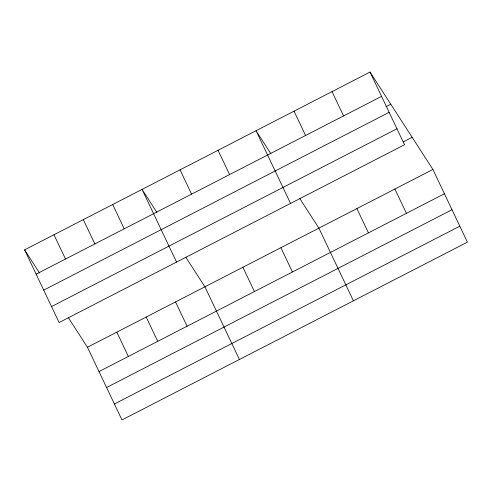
<?xml version="1.0" encoding="UTF-8"?>
<svg xmlns="http://www.w3.org/2000/svg" width="492" height="492" viewBox="0 0 492 492"><rect width="100%" height="100%" fill="white"/><g stroke="black" fill="none" stroke-linecap="round" stroke-linejoin="round"><path stroke-width="0.74" d="M370.027 72.06L404.541 144.74L59.108 322.537L24.6 249.856L370.027 72.06L432.892 169.463L467.4 242.144L121.973 419.94L87.459 347.26L68.376 317.691M36.137 274.149L381.564 96.358M386.023 106.647L390.771 104.206M43.72 290.12L389.147 112.324M51.531 306.565L396.958 128.775M403.323 141.862L412.148 137.323M87.459 347.26L432.892 169.463M98.997 371.558L444.424 193.762M106.58 387.524L452.007 209.727M114.39 403.975L459.817 226.179M270.975 153.879L256.037 130.731L290.551 203.411M299.812 198.565L318.896 228.14L353.41 300.815M156.979 212.55L142.047 189.408L176.554 262.082M185.822 257.236L204.906 286.811L239.419 359.486M24.6 249.856L39.538 272.998M394.892 189.02L406.429 213.319M332.032 91.617L343.57 115.915M356.897 208.583L368.434 232.876M294.038 111.174L305.569 135.472M280.901 247.697L292.439 271.99M218.042 150.288L229.579 174.586M242.9 267.254L254.438 291.547M180.041 169.851L191.579 194.143M175.546 301.922L187.083 326.221M112.686 204.518L124.218 228.811M146.185 317.032L157.717 341.331M83.32 219.629L94.858 243.927M116.819 332.149L128.357 356.442M53.96 234.745L65.498 259.038"/></g></svg>
